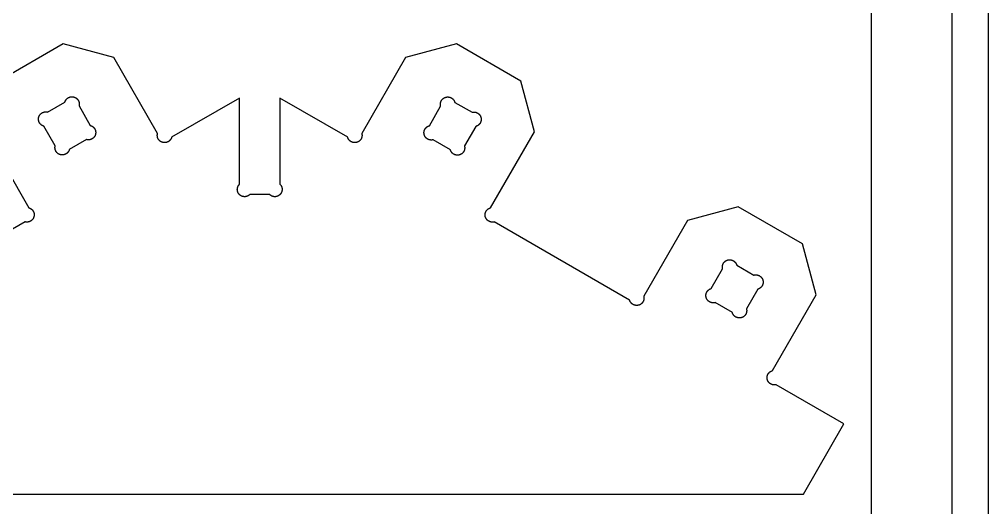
# Model space of a CAD drawing. Header units: inches. Extents: x -71.1 to 24.9, y -42.3 to 5.7.
# Drawn here: x 7 to 24.93, y -12.31 to -3.28 of the extents above; entities that cross this region are included whole.
import ezdxf

# ---------------------------------------------------------------- set-up
doc = ezdxf.new("R2010")
doc.units = ezdxf.units.IN
doc.header["$LTSCALE"] = 0.03937
doc.header["$MEASUREMENT"] = 0
for name, color, linetype, true_color in [('Default', 7, 'Continuous', 0x000000), ('profile - inside', 7, 'Continuous', 0x000000), ('profile - outside', 7, 'Continuous', 0x000000)]:
    doc.layers.add(name, color=color, linetype=linetype, true_color=true_color)

msp = doc.modelspace()

# ---------------------------------------------------------------- linework, layer by layer
at = {"layer": 'Default'}
msp.add_lwpolyline([(24.927, -42.253), (24.927, 5.747), (-71.073, 5.747), (-71.073, -42.253), (24.927, -42.253)], dxfattribs=at)
at = {"layer": 'profile - inside'}
for points in [[(7.921, -5.69), (7.921, -5.693), (7.92, -5.696), (7.919, -5.698), (7.918, -5.701), (7.917, -5.703), (7.916, -5.706), (7.915, -5.709), (7.914, -5.711), (7.913, -5.714), (7.912, -5.716), (7.91, -5.719), (7.909, -5.721), (7.908, -5.724), (7.906, -5.726), (7.905, -5.728), (7.903, -5.731), (7.901, -5.733), (7.9, -5.735), (7.898, -5.738), (7.896, -5.74), (7.894, -5.742), (7.893, -5.744), (7.891, -5.747), (7.889, -5.749), (7.887, -5.751), (7.885, -5.753), (7.883, -5.755), (7.88, -5.757), (7.878, -5.759), (7.876, -5.76), (7.874, -5.762), (7.872, -5.764), (7.869, -5.766), (7.867, -5.767), (7.865, -5.769), (7.862, -5.77), (7.86, -5.772), (7.857, -5.773), (7.855, -5.775), (7.852, -5.776), (7.85, -5.777), (7.847, -5.778), (7.845, -5.779), (7.842, -5.78), (7.84, -5.781), (7.837, -5.782), (7.834, -5.783), (7.832, -5.784), (7.829, -5.785), (7.827, -5.786), (7.824, -5.786), (7.821, -5.787), (7.819, -5.788), (7.816, -5.788), (7.814, -5.789), (7.811, -5.789), (7.809, -5.789), (7.806, -5.79), (7.803, -5.79), (7.801, -5.79), (7.798, -5.79), (7.796, -5.79), (7.793, -5.791), (7.791, -5.791), (7.788, -5.791), (7.785, -5.79), (7.782, -5.79), (7.779, -5.79), (7.776, -5.79), (7.773, -5.789), (7.77, -5.789), (7.766, -5.788), (7.763, -5.788), (7.76, -5.787), (7.757, -5.786), (7.754, -5.785), (7.751, -5.784), (7.748, -5.783), (7.744, -5.782), (7.741, -5.781), (7.738, -5.78), (7.735, -5.778), (7.732, -5.777), (7.729, -5.775), (7.726, -5.774), (7.723, -5.772), (7.72, -5.77), (7.717, -5.769), (7.714, -5.767), (7.711, -5.765), (7.709, -5.763), (7.706, -5.76), (7.703, -5.758), (7.701, -5.756), (7.698, -5.753), (7.696, -5.751), (7.693, -5.749), (7.691, -5.746), (7.688, -5.743), (7.686, -5.741), (7.684, -5.738), (7.682, -5.735), (7.68, -5.732), (7.678, -5.729), (7.676, -5.727), (7.674, -5.724), (7.673, -5.721), (7.671, -5.718), (7.67, -5.715), (7.668, -5.711), (7.667, -5.708), (7.665, -5.705), (7.664, -5.702), (7.663, -5.699), (7.662, -5.696), (7.661, -5.693), (7.66, -5.69), (7.66, -5.686), (7.659, -5.683), (7.658, -5.68), (7.658, -5.677), (7.657, -5.674), (7.657, -5.671), (7.657, -5.668), (7.656, -5.665), (7.656, -5.662), (7.656, -5.659), (7.656, -5.656), (7.656, -5.651), (7.656, -5.647), (7.657, -5.643), (7.657, -5.638), (7.658, -5.634), (7.659, -5.63), (7.659, -5.625), (7.661, -5.621), (7.451, -5.259), (7.449, -5.258), (7.446, -5.257), (7.444, -5.256), (7.441, -5.255), (7.439, -5.254), (7.436, -5.253), (7.433, -5.252), (7.431, -5.251), (7.428, -5.25), (7.426, -5.249), (7.423, -5.247), (7.421, -5.246), (7.418, -5.245), (7.416, -5.243), (7.414, -5.242), (7.411, -5.24), (7.409, -5.239), (7.406, -5.237), (7.404, -5.235), (7.402, -5.233), (7.4, -5.232), (7.398, -5.23), (7.395, -5.228), (7.393, -5.226), (7.391, -5.224), (7.389, -5.222), (7.387, -5.22), (7.385, -5.218), (7.383, -5.215), (7.382, -5.213), (7.38, -5.211), (7.378, -5.209), (7.376, -5.206), (7.375, -5.204), (7.373, -5.202), (7.372, -5.199), (7.37, -5.197), (7.369, -5.194), (7.367, -5.192), (7.366, -5.189), (7.365, -5.187), (7.364, -5.184), (7.363, -5.182), (7.361, -5.179), (7.36, -5.177), (7.359, -5.174), (7.359, -5.172), (7.358, -5.169), (7.357, -5.166), (7.356, -5.164), (7.355, -5.161), (7.355, -5.159), (7.354, -5.156), (7.354, -5.153), (7.353, -5.151), (7.353, -5.148), (7.353, -5.146), (7.352, -5.143), (7.352, -5.141), (7.352, -5.138), (7.352, -5.136), (7.351, -5.133), (7.351, -5.131), (7.351, -5.128), (7.351, -5.125), (7.351, -5.122), (7.352, -5.119), (7.352, -5.116), (7.352, -5.113), (7.353, -5.11), (7.353, -5.107), (7.354, -5.104), (7.354, -5.1), (7.355, -5.097), (7.356, -5.094), (7.357, -5.091), (7.358, -5.088), (7.359, -5.085), (7.36, -5.082), (7.361, -5.078), (7.362, -5.075), (7.363, -5.072), (7.365, -5.069), (7.366, -5.066), (7.368, -5.063), (7.37, -5.06), (7.372, -5.057), (7.373, -5.054), (7.375, -5.051), (7.377, -5.049), (7.379, -5.046), (7.382, -5.043), (7.384, -5.04), (7.386, -5.038), (7.388, -5.035), (7.391, -5.033), (7.393, -5.03), (7.396, -5.028), (7.399, -5.026), (7.401, -5.023), (7.404, -5.021), (7.407, -5.019), (7.41, -5.017), (7.412, -5.015), (7.415, -5.013), (7.418, -5.011), (7.421, -5.01), (7.424, -5.008), (7.427, -5.007), (7.43, -5.005), (7.434, -5.004), (7.437, -5.003), (7.44, -5.001), (7.443, -5), (7.446, -4.999), (7.449, -4.998), (7.452, -4.997), (7.456, -4.997), (7.459, -4.996), (7.462, -4.995), (7.465, -4.995), (7.468, -4.994), (7.471, -4.994), (7.474, -4.994), (7.477, -4.993), (7.48, -4.993), (7.483, -4.993), (7.486, -4.993), (7.491, -4.993), (7.495, -4.993), (7.499, -4.994), (7.504, -4.994), (7.508, -4.995), (7.512, -4.996), (7.517, -4.997), (7.521, -4.998), (7.84, -4.814), (7.841, -4.811), (7.842, -4.808), (7.842, -4.806), (7.843, -4.803), (7.844, -4.801), (7.845, -4.798), (7.846, -4.796), (7.847, -4.793), (7.849, -4.79), (7.85, -4.788), (7.851, -4.785), (7.852, -4.783), (7.854, -4.78), (7.855, -4.778), (7.857, -4.776), (7.858, -4.773), (7.86, -4.771), (7.862, -4.769), (7.863, -4.766), (7.865, -4.764), (7.867, -4.762), (7.869, -4.76), (7.871, -4.758), (7.873, -4.755), (7.875, -4.753), (7.877, -4.751), (7.879, -4.749), (7.881, -4.747), (7.883, -4.746), (7.885, -4.744), (7.888, -4.742), (7.89, -4.74), (7.892, -4.738), (7.895, -4.737), (7.897, -4.735), (7.899, -4.734), (7.902, -4.732), (7.904, -4.731), (7.907, -4.73), (7.909, -4.728), (7.912, -4.727), (7.914, -4.726), (7.917, -4.725), (7.919, -4.724), (7.922, -4.723), (7.924, -4.722), (7.927, -4.721), (7.93, -4.72), (7.932, -4.719), (7.935, -4.718), (7.937, -4.718), (7.94, -4.717), (7.943, -4.716), (7.945, -4.716), (7.948, -4.715), (7.95, -4.715), (7.953, -4.715), (7.955, -4.714), (7.958, -4.714), (7.961, -4.714), (7.963, -4.714), (7.966, -4.714), (7.968, -4.714), (7.971, -4.714), (7.974, -4.714), (7.977, -4.714), (7.98, -4.714), (7.983, -4.714), (7.986, -4.714), (7.989, -4.715), (7.992, -4.715), (7.995, -4.716), (7.998, -4.716), (8.001, -4.717), (8.005, -4.718), (8.008, -4.719), (8.011, -4.72), (8.014, -4.721), (8.017, -4.722), (8.02, -4.723), (8.023, -4.724), (8.026, -4.726), (8.029, -4.727), (8.033, -4.729), (8.036, -4.73), (8.039, -4.732), (8.041, -4.734), (8.044, -4.736), (8.047, -4.737), (8.05, -4.739), (8.053, -4.742), (8.056, -4.744), (8.058, -4.746), (8.061, -4.748), (8.063, -4.751), (8.066, -4.753), (8.068, -4.756), (8.071, -4.758), (8.073, -4.761), (8.075, -4.763), (8.077, -4.766), (8.08, -4.769), (8.082, -4.772), (8.083, -4.775), (8.085, -4.778), (8.087, -4.78), (8.089, -4.783), (8.09, -4.786), (8.092, -4.79), (8.093, -4.793), (8.095, -4.796), (8.096, -4.799), (8.097, -4.802), (8.098, -4.805), (8.099, -4.808), (8.1, -4.811), (8.101, -4.815), (8.102, -4.818), (8.103, -4.821), (8.103, -4.824), (8.104, -4.827), (8.104, -4.83), (8.105, -4.833), (8.105, -4.836), (8.105, -4.839), (8.105, -4.842), (8.105, -4.846), (8.106, -4.849), (8.105, -4.853), (8.105, -4.857), (8.105, -4.861), (8.104, -4.866), (8.104, -4.87), (8.103, -4.875), (8.102, -4.879), (8.101, -4.883), (8.31, -5.246), (8.313, -5.246), (8.315, -5.247), (8.318, -5.248), (8.32, -5.249), (8.323, -5.25), (8.326, -5.251), (8.328, -5.252), (8.331, -5.253), (8.333, -5.254), (8.336, -5.255), (8.338, -5.257), (8.341, -5.258), (8.343, -5.259), (8.346, -5.261), (8.348, -5.262), (8.35, -5.264), (8.353, -5.265), (8.355, -5.267), (8.357, -5.269), (8.36, -5.271), (8.362, -5.272), (8.364, -5.274), (8.366, -5.276), (8.368, -5.278), (8.37, -5.28), (8.372, -5.282), (8.374, -5.284), (8.376, -5.286), (8.378, -5.289), (8.38, -5.291), (8.382, -5.293), (8.383, -5.295), (8.385, -5.298), (8.387, -5.3), (8.388, -5.302), (8.39, -5.305), (8.391, -5.307), (8.393, -5.31), (8.394, -5.312), (8.395, -5.315), (8.397, -5.317), (8.398, -5.32), (8.399, -5.322), (8.4, -5.325), (8.401, -5.327), (8.402, -5.33), (8.403, -5.333), (8.404, -5.335), (8.405, -5.338), (8.405, -5.34), (8.406, -5.343), (8.407, -5.345), (8.407, -5.348), (8.408, -5.351), (8.408, -5.353), (8.409, -5.356), (8.409, -5.358), (8.409, -5.361), (8.41, -5.363), (8.41, -5.366), (8.41, -5.368), (8.41, -5.371), (8.41, -5.373), (8.41, -5.376), (8.41, -5.379), (8.41, -5.382), (8.41, -5.385), (8.41, -5.388), (8.409, -5.391), (8.409, -5.394), (8.408, -5.397), (8.408, -5.401), (8.407, -5.404), (8.407, -5.407), (8.406, -5.41), (8.405, -5.413), (8.404, -5.416), (8.403, -5.419), (8.402, -5.423), (8.401, -5.426), (8.399, -5.429), (8.398, -5.432), (8.397, -5.435), (8.395, -5.438), (8.393, -5.441), (8.392, -5.444), (8.39, -5.447), (8.388, -5.45), (8.386, -5.453), (8.384, -5.456), (8.382, -5.458), (8.38, -5.461), (8.378, -5.464), (8.375, -5.466), (8.373, -5.469), (8.371, -5.471), (8.368, -5.474), (8.366, -5.476), (8.363, -5.479), (8.36, -5.481), (8.357, -5.483), (8.355, -5.485), (8.352, -5.487), (8.349, -5.489), (8.346, -5.491), (8.343, -5.493), (8.34, -5.494), (8.337, -5.496), (8.334, -5.497), (8.331, -5.499), (8.328, -5.5), (8.325, -5.501), (8.322, -5.503), (8.319, -5.504), (8.315, -5.505), (8.312, -5.506), (8.309, -5.507), (8.306, -5.507), (8.303, -5.508), (8.3, -5.509), (8.297, -5.509), (8.293, -5.51), (8.29, -5.51), (8.287, -5.51), (8.284, -5.511), (8.281, -5.511), (8.278, -5.511), (8.275, -5.511), (8.271, -5.511), (8.267, -5.511), (8.262, -5.51), (8.258, -5.51), (8.253, -5.509), (8.249, -5.508), (8.245, -5.507), (8.24, -5.506), (7.921, -5.69)], [(14.652, -5.511), (14.648, -5.512), (14.643, -5.513), (14.639, -5.513), (14.634, -5.514), (14.63, -5.515), (14.626, -5.515), (14.621, -5.515), (14.617, -5.515), (14.614, -5.515), (14.611, -5.515), (14.608, -5.515), (14.605, -5.515), (14.602, -5.514), (14.599, -5.514), (14.596, -5.513), (14.593, -5.513), (14.589, -5.512), (14.586, -5.512), (14.583, -5.511), (14.58, -5.51), (14.577, -5.509), (14.574, -5.508), (14.571, -5.507), (14.567, -5.506), (14.564, -5.504), (14.561, -5.503), (14.558, -5.502), (14.555, -5.5), (14.552, -5.498), (14.549, -5.497), (14.546, -5.495), (14.543, -5.493), (14.54, -5.491), (14.538, -5.489), (14.535, -5.487), (14.532, -5.485), (14.529, -5.483), (14.527, -5.48), (14.524, -5.478), (14.522, -5.476), (14.519, -5.473), (14.517, -5.471), (14.515, -5.468), (14.512, -5.465), (14.51, -5.462), (14.508, -5.46), (14.506, -5.457), (14.504, -5.454), (14.502, -5.451), (14.5, -5.448), (14.499, -5.445), (14.497, -5.442), (14.496, -5.439), (14.494, -5.436), (14.493, -5.433), (14.492, -5.43), (14.49, -5.427), (14.489, -5.424), (14.488, -5.42), (14.487, -5.417), (14.486, -5.414), (14.486, -5.411), (14.485, -5.408), (14.484, -5.405), (14.484, -5.402), (14.483, -5.398), (14.483, -5.395), (14.483, -5.392), (14.482, -5.389), (14.482, -5.386), (14.482, -5.383), (14.482, -5.38), (14.482, -5.378), (14.482, -5.375), (14.482, -5.373), (14.482, -5.37), (14.483, -5.368), (14.483, -5.365), (14.483, -5.363), (14.484, -5.36), (14.484, -5.357), (14.484, -5.355), (14.485, -5.352), (14.486, -5.35), (14.486, -5.347), (14.487, -5.344), (14.488, -5.342), (14.488, -5.339), (14.489, -5.337), (14.49, -5.334), (14.491, -5.332), (14.492, -5.329), (14.493, -5.326), (14.494, -5.324), (14.496, -5.321), (14.497, -5.319), (14.498, -5.316), (14.499, -5.314), (14.501, -5.311), (14.502, -5.309), (14.504, -5.307), (14.505, -5.304), (14.507, -5.302), (14.509, -5.3), (14.51, -5.297), (14.512, -5.295), (14.514, -5.293), (14.516, -5.291), (14.518, -5.289), (14.52, -5.286), (14.522, -5.284), (14.524, -5.282), (14.526, -5.28), (14.528, -5.278), (14.53, -5.277), (14.533, -5.275), (14.535, -5.273), (14.537, -5.271), (14.539, -5.27), (14.542, -5.268), (14.544, -5.266), (14.547, -5.265), (14.549, -5.264), (14.552, -5.262), (14.554, -5.261), (14.556, -5.259), (14.559, -5.258), (14.562, -5.257), (14.564, -5.256), (14.567, -5.255), (14.569, -5.254), (14.572, -5.253), (14.574, -5.252), (14.577, -5.251), (14.58, -5.25), (14.582, -5.25), (14.791, -4.888), (14.79, -4.883), (14.789, -4.879), (14.788, -4.874), (14.788, -4.87), (14.787, -4.865), (14.787, -4.861), (14.787, -4.857), (14.787, -4.853), (14.787, -4.85), (14.787, -4.847), (14.787, -4.844), (14.787, -4.84), (14.787, -4.837), (14.788, -4.834), (14.788, -4.831), (14.789, -4.828), (14.789, -4.825), (14.79, -4.822), (14.791, -4.819), (14.792, -4.815), (14.793, -4.812), (14.794, -4.809), (14.795, -4.806), (14.796, -4.803), (14.797, -4.8), (14.799, -4.797), (14.8, -4.794), (14.802, -4.791), (14.803, -4.788), (14.805, -4.785), (14.807, -4.782), (14.809, -4.779), (14.811, -4.776), (14.813, -4.773), (14.815, -4.77), (14.817, -4.768), (14.819, -4.765), (14.821, -4.762), (14.824, -4.76), (14.826, -4.757), (14.829, -4.755), (14.831, -4.752), (14.834, -4.75), (14.837, -4.748), (14.839, -4.746), (14.842, -4.744), (14.845, -4.742), (14.848, -4.74), (14.851, -4.738), (14.854, -4.736), (14.857, -4.734), (14.86, -4.733), (14.863, -4.731), (14.866, -4.73), (14.869, -4.728), (14.872, -4.727), (14.875, -4.726), (14.878, -4.725), (14.881, -4.724), (14.884, -4.723), (14.888, -4.722), (14.891, -4.721), (14.894, -4.72), (14.897, -4.72), (14.9, -4.719), (14.903, -4.719), (14.906, -4.718), (14.909, -4.718), (14.913, -4.718), (14.916, -4.718), (14.919, -4.718), (14.922, -4.718), (14.924, -4.718), (14.927, -4.718), (14.929, -4.718), (14.932, -4.718), (14.934, -4.718), (14.937, -4.718), (14.939, -4.719), (14.942, -4.719), (14.944, -4.72), (14.947, -4.72), (14.949, -4.721), (14.952, -4.721), (14.955, -4.722), (14.957, -4.722), (14.96, -4.723), (14.962, -4.724), (14.965, -4.725), (14.968, -4.726), (14.97, -4.727), (14.973, -4.728), (14.975, -4.729), (14.978, -4.73), (14.98, -4.731), (14.983, -4.732), (14.985, -4.734), (14.988, -4.735), (14.99, -4.736), (14.993, -4.738), (14.995, -4.739), (14.997, -4.741), (15, -4.743), (15.002, -4.744), (15.004, -4.746), (15.007, -4.748), (15.009, -4.75), (15.011, -4.752), (15.013, -4.753), (15.015, -4.755), (15.017, -4.757), (15.019, -4.759), (15.021, -4.762), (15.023, -4.764), (15.025, -4.766), (15.027, -4.768), (15.029, -4.77), (15.03, -4.773), (15.032, -4.775), (15.034, -4.777), (15.035, -4.78), (15.037, -4.782), (15.038, -4.785), (15.04, -4.787), (15.041, -4.79), (15.042, -4.792), (15.043, -4.795), (15.045, -4.797), (15.046, -4.8), (15.047, -4.802), (15.048, -4.805), (15.049, -4.807), (15.05, -4.81), (15.05, -4.812), (15.051, -4.815), (15.052, -4.818), (15.371, -5.002), (15.375, -5.001), (15.38, -5), (15.384, -4.999), (15.389, -4.998), (15.393, -4.998), (15.397, -4.997), (15.402, -4.997), (15.406, -4.997), (15.409, -4.997), (15.412, -4.997), (15.415, -4.997), (15.418, -4.998), (15.421, -4.998), (15.424, -4.998), (15.427, -4.999), (15.43, -4.999), (15.433, -5), (15.437, -5.001), (15.44, -5.001), (15.443, -5.002), (15.446, -5.003), (15.449, -5.004), (15.452, -5.005), (15.455, -5.007), (15.459, -5.008), (15.462, -5.009), (15.465, -5.011), (15.468, -5.012), (15.471, -5.014), (15.474, -5.016), (15.477, -5.017), (15.48, -5.019), (15.483, -5.021), (15.485, -5.023), (15.488, -5.025), (15.491, -5.027), (15.494, -5.03), (15.496, -5.032), (15.499, -5.034), (15.501, -5.037), (15.504, -5.039), (15.506, -5.042), (15.508, -5.044), (15.511, -5.047), (15.513, -5.05), (15.515, -5.053), (15.517, -5.055), (15.519, -5.058), (15.521, -5.061), (15.522, -5.064), (15.524, -5.067), (15.526, -5.07), (15.527, -5.073), (15.529, -5.076), (15.53, -5.079), (15.531, -5.082), (15.533, -5.086), (15.534, -5.089), (15.535, -5.092), (15.536, -5.095), (15.536, -5.098), (15.537, -5.101), (15.538, -5.104), (15.539, -5.108), (15.539, -5.111), (15.54, -5.114), (15.54, -5.117), (15.54, -5.12), (15.54, -5.123), (15.541, -5.126), (15.541, -5.129), (15.541, -5.132), (15.541, -5.135), (15.541, -5.137), (15.541, -5.14), (15.54, -5.142), (15.54, -5.145), (15.54, -5.147), (15.54, -5.15), (15.539, -5.152), (15.539, -5.155), (15.538, -5.157), (15.538, -5.16), (15.537, -5.163), (15.537, -5.165), (15.536, -5.168), (15.535, -5.17), (15.534, -5.173), (15.534, -5.176), (15.533, -5.178), (15.532, -5.181), (15.531, -5.183), (15.53, -5.186), (15.529, -5.188), (15.527, -5.191), (15.526, -5.193), (15.525, -5.196), (15.523, -5.198), (15.522, -5.201), (15.521, -5.203), (15.519, -5.206), (15.517, -5.208), (15.516, -5.21), (15.514, -5.213), (15.512, -5.215), (15.511, -5.217), (15.509, -5.219), (15.507, -5.222), (15.505, -5.224), (15.503, -5.226), (15.501, -5.228), (15.499, -5.23), (15.497, -5.232), (15.495, -5.234), (15.492, -5.236), (15.49, -5.237), (15.488, -5.239), (15.486, -5.241), (15.483, -5.243), (15.481, -5.244), (15.479, -5.246), (15.476, -5.247), (15.474, -5.249), (15.471, -5.25), (15.469, -5.251), (15.466, -5.253), (15.464, -5.254), (15.461, -5.255), (15.459, -5.256), (15.456, -5.257), (15.454, -5.258), (15.451, -5.259), (15.449, -5.26), (15.446, -5.261), (15.443, -5.262), (15.441, -5.263), (15.232, -5.625), (15.233, -5.629), (15.234, -5.634), (15.235, -5.638), (15.235, -5.642), (15.236, -5.647), (15.236, -5.651), (15.236, -5.655), (15.236, -5.66), (15.236, -5.663), (15.236, -5.666), (15.236, -5.669), (15.236, -5.672), (15.235, -5.675), (15.235, -5.678), (15.235, -5.681), (15.234, -5.684), (15.233, -5.687), (15.233, -5.69), (15.232, -5.694), (15.231, -5.697), (15.23, -5.7), (15.229, -5.703), (15.228, -5.706), (15.227, -5.709), (15.226, -5.712), (15.224, -5.716), (15.223, -5.719), (15.221, -5.722), (15.22, -5.725), (15.218, -5.728), (15.216, -5.731), (15.214, -5.733), (15.212, -5.736), (15.21, -5.739), (15.208, -5.742), (15.206, -5.745), (15.204, -5.747), (15.202, -5.75), (15.199, -5.753), (15.197, -5.755), (15.194, -5.758), (15.192, -5.76), (15.189, -5.762), (15.186, -5.764), (15.184, -5.767), (15.181, -5.769), (15.178, -5.771), (15.175, -5.773), (15.172, -5.774), (15.169, -5.776), (15.166, -5.778), (15.163, -5.78), (15.16, -5.781), (15.157, -5.783), (15.154, -5.784), (15.151, -5.785), (15.148, -5.786), (15.145, -5.787), (15.142, -5.788), (15.138, -5.789), (15.135, -5.79), (15.132, -5.791), (15.129, -5.792), (15.126, -5.792), (15.123, -5.793), (15.12, -5.793), (15.117, -5.794), (15.113, -5.794), (15.11, -5.794), (15.107, -5.794), (15.104, -5.795), (15.101, -5.795), (15.099, -5.795), (15.096, -5.795), (15.094, -5.794), (15.091, -5.794), (15.089, -5.794), (15.086, -5.794), (15.084, -5.793), (15.081, -5.793), (15.079, -5.793), (15.076, -5.792), (15.073, -5.792), (15.071, -5.791), (15.068, -5.791), (15.066, -5.79), (15.063, -5.789), (15.06, -5.788), (15.058, -5.787), (15.055, -5.787), (15.053, -5.786), (15.05, -5.785), (15.048, -5.783), (15.045, -5.782), (15.043, -5.781), (15.04, -5.78), (15.038, -5.779), (15.035, -5.777), (15.033, -5.776), (15.03, -5.774), (15.028, -5.773), (15.025, -5.771), (15.023, -5.77), (15.021, -5.768), (15.018, -5.766), (15.016, -5.764), (15.014, -5.763), (15.012, -5.761), (15.01, -5.759), (15.008, -5.757), (15.006, -5.755), (15.004, -5.753), (15.002, -5.751), (15, -5.749), (14.998, -5.746), (14.996, -5.744), (14.994, -5.742), (14.992, -5.74), (14.991, -5.737), (14.989, -5.735), (14.988, -5.732), (14.986, -5.73), (14.985, -5.728), (14.983, -5.725), (14.982, -5.723), (14.981, -5.72), (14.979, -5.718), (14.978, -5.715), (14.977, -5.713), (14.976, -5.71), (14.975, -5.708), (14.974, -5.705), (14.973, -5.702), (14.972, -5.7), (14.972, -5.697), (14.971, -5.695), (14.652, -5.511)], [(19.868, -8.522), (19.863, -8.523), (19.859, -8.524), (19.854, -8.525), (19.85, -8.525), (19.846, -8.526), (19.841, -8.526), (19.837, -8.526), (19.833, -8.526), (19.83, -8.526), (19.827, -8.526), (19.824, -8.526), (19.821, -8.526), (19.818, -8.525), (19.814, -8.525), (19.811, -8.525), (19.808, -8.524), (19.805, -8.523), (19.802, -8.523), (19.799, -8.522), (19.796, -8.521), (19.793, -8.52), (19.789, -8.519), (19.786, -8.518), (19.783, -8.517), (19.78, -8.516), (19.777, -8.514), (19.774, -8.513), (19.771, -8.511), (19.768, -8.51), (19.765, -8.508), (19.762, -8.506), (19.759, -8.504), (19.756, -8.502), (19.753, -8.5), (19.75, -8.498), (19.748, -8.496), (19.745, -8.494), (19.742, -8.492), (19.74, -8.489), (19.737, -8.487), (19.735, -8.484), (19.733, -8.482), (19.73, -8.479), (19.728, -8.476), (19.726, -8.474), (19.724, -8.471), (19.722, -8.468), (19.72, -8.465), (19.718, -8.462), (19.716, -8.459), (19.715, -8.456), (19.713, -8.453), (19.711, -8.45), (19.71, -8.447), (19.709, -8.444), (19.707, -8.441), (19.706, -8.438), (19.705, -8.435), (19.704, -8.432), (19.703, -8.428), (19.702, -8.425), (19.701, -8.422), (19.701, -8.419), (19.7, -8.416), (19.7, -8.413), (19.699, -8.41), (19.699, -8.407), (19.698, -8.403), (19.698, -8.4), (19.698, -8.397), (19.698, -8.394), (19.698, -8.391), (19.698, -8.389), (19.698, -8.386), (19.698, -8.384), (19.698, -8.381), (19.698, -8.379), (19.699, -8.376), (19.699, -8.374), (19.699, -8.371), (19.7, -8.369), (19.7, -8.366), (19.701, -8.363), (19.701, -8.361), (19.702, -8.358), (19.703, -8.356), (19.703, -8.353), (19.704, -8.35), (19.705, -8.348), (19.706, -8.345), (19.707, -8.343), (19.708, -8.34), (19.709, -8.338), (19.71, -8.335), (19.711, -8.333), (19.713, -8.33), (19.714, -8.328), (19.715, -8.325), (19.717, -8.323), (19.718, -8.32), (19.72, -8.318), (19.721, -8.315), (19.723, -8.313), (19.724, -8.311), (19.726, -8.308), (19.728, -8.306), (19.73, -8.304), (19.732, -8.302), (19.734, -8.3), (19.736, -8.298), (19.738, -8.296), (19.74, -8.294), (19.742, -8.292), (19.744, -8.29), (19.746, -8.288), (19.748, -8.286), (19.751, -8.284), (19.753, -8.283), (19.755, -8.281), (19.758, -8.279), (19.76, -8.278), (19.762, -8.276), (19.765, -8.275), (19.767, -8.273), (19.77, -8.272), (19.772, -8.271), (19.775, -8.269), (19.777, -8.268), (19.78, -8.267), (19.782, -8.266), (19.785, -8.265), (19.788, -8.264), (19.79, -8.263), (19.793, -8.262), (19.795, -8.262), (19.798, -8.261), (20.007, -7.899), (20.006, -7.894), (20.005, -7.89), (20.004, -7.885), (20.003, -7.881), (20.003, -7.877), (20.003, -7.872), (20.002, -7.868), (20.002, -7.864), (20.002, -7.861), (20.002, -7.858), (20.003, -7.855), (20.003, -7.852), (20.003, -7.849), (20.004, -7.845), (20.004, -7.842), (20.005, -7.839), (20.005, -7.836), (20.006, -7.833), (20.007, -7.83), (20.007, -7.827), (20.008, -7.823), (20.009, -7.82), (20.011, -7.817), (20.012, -7.814), (20.013, -7.811), (20.014, -7.808), (20.016, -7.805), (20.017, -7.802), (20.019, -7.799), (20.021, -7.796), (20.022, -7.793), (20.024, -7.79), (20.026, -7.787), (20.028, -7.784), (20.03, -7.781), (20.032, -7.779), (20.035, -7.776), (20.037, -7.773), (20.039, -7.771), (20.042, -7.768), (20.044, -7.766), (20.047, -7.764), (20.05, -7.761), (20.052, -7.759), (20.055, -7.757), (20.058, -7.755), (20.061, -7.753), (20.063, -7.751), (20.066, -7.749), (20.069, -7.747), (20.072, -7.745), (20.075, -7.744), (20.078, -7.742), (20.081, -7.741), (20.084, -7.74), (20.088, -7.738), (20.091, -7.737), (20.094, -7.736), (20.097, -7.735), (20.1, -7.734), (20.103, -7.733), (20.106, -7.732), (20.11, -7.732), (20.113, -7.731), (20.116, -7.73), (20.119, -7.73), (20.122, -7.73), (20.125, -7.729), (20.128, -7.729), (20.131, -7.729), (20.134, -7.729), (20.137, -7.729), (20.14, -7.729), (20.142, -7.729), (20.145, -7.729), (20.147, -7.729), (20.15, -7.729), (20.152, -7.73), (20.155, -7.73), (20.157, -7.73), (20.16, -7.731), (20.163, -7.731), (20.165, -7.732), (20.168, -7.732), (20.17, -7.733), (20.173, -7.734), (20.176, -7.734), (20.178, -7.735), (20.181, -7.736), (20.183, -7.737), (20.186, -7.738), (20.188, -7.739), (20.191, -7.74), (20.194, -7.741), (20.196, -7.742), (20.199, -7.743), (20.201, -7.745), (20.204, -7.746), (20.206, -7.748), (20.208, -7.749), (20.211, -7.751), (20.213, -7.752), (20.216, -7.754), (20.218, -7.755), (20.22, -7.757), (20.222, -7.759), (20.225, -7.761), (20.227, -7.763), (20.229, -7.765), (20.231, -7.767), (20.233, -7.769), (20.235, -7.771), (20.237, -7.773), (20.239, -7.775), (20.241, -7.777), (20.243, -7.779), (20.244, -7.782), (20.246, -7.784), (20.248, -7.786), (20.249, -7.789), (20.251, -7.791), (20.252, -7.793), (20.254, -7.796), (20.255, -7.798), (20.257, -7.801), (20.258, -7.803), (20.259, -7.806), (20.26, -7.808), (20.261, -7.811), (20.262, -7.813), (20.263, -7.816), (20.264, -7.818), (20.265, -7.821), (20.266, -7.824), (20.267, -7.826), (20.268, -7.829), (20.587, -8.013), (20.591, -8.012), (20.595, -8.011), (20.6, -8.01), (20.604, -8.009), (20.609, -8.009), (20.613, -8.009), (20.617, -8.008), (20.621, -8.008), (20.624, -8.008), (20.628, -8.008), (20.631, -8.009), (20.634, -8.009), (20.637, -8.009), (20.64, -8.009), (20.643, -8.01), (20.646, -8.01), (20.649, -8.011), (20.652, -8.012), (20.655, -8.013), (20.659, -8.013), (20.662, -8.014), (20.665, -8.015), (20.668, -8.017), (20.671, -8.018), (20.674, -8.019), (20.677, -8.02), (20.68, -8.022), (20.684, -8.023), (20.687, -8.025), (20.69, -8.027), (20.692, -8.028), (20.695, -8.03), (20.698, -8.032), (20.701, -8.034), (20.704, -8.036), (20.707, -8.038), (20.709, -8.041), (20.712, -8.043), (20.714, -8.045), (20.717, -8.048), (20.719, -8.05), (20.722, -8.053), (20.724, -8.055), (20.726, -8.058), (20.728, -8.061), (20.731, -8.064), (20.733, -8.066), (20.734, -8.069), (20.736, -8.072), (20.738, -8.075), (20.74, -8.078), (20.741, -8.081), (20.743, -8.084), (20.744, -8.087), (20.746, -8.09), (20.747, -8.094), (20.748, -8.097), (20.749, -8.1), (20.75, -8.103), (20.751, -8.106), (20.752, -8.109), (20.753, -8.112), (20.754, -8.116), (20.754, -8.119), (20.755, -8.122), (20.755, -8.125), (20.756, -8.128), (20.756, -8.131), (20.756, -8.134), (20.756, -8.137), (20.756, -8.14), (20.756, -8.143), (20.756, -8.146), (20.756, -8.148), (20.756, -8.151), (20.756, -8.153), (20.756, -8.156), (20.756, -8.158), (20.755, -8.161), (20.755, -8.163), (20.755, -8.166), (20.754, -8.169), (20.754, -8.171), (20.753, -8.174), (20.752, -8.176), (20.752, -8.179), (20.751, -8.181), (20.75, -8.184), (20.749, -8.187), (20.748, -8.189), (20.747, -8.192), (20.746, -8.194), (20.745, -8.197), (20.744, -8.199), (20.743, -8.202), (20.742, -8.205), (20.74, -8.207), (20.739, -8.209), (20.738, -8.212), (20.736, -8.214), (20.735, -8.217), (20.733, -8.219), (20.732, -8.221), (20.73, -8.224), (20.728, -8.226), (20.726, -8.228), (20.724, -8.231), (20.723, -8.233), (20.721, -8.235), (20.719, -8.237), (20.717, -8.239), (20.715, -8.241), (20.713, -8.243), (20.71, -8.245), (20.708, -8.247), (20.706, -8.249), (20.704, -8.25), (20.701, -8.252), (20.699, -8.254), (20.697, -8.255), (20.694, -8.257), (20.692, -8.258), (20.69, -8.26), (20.687, -8.261), (20.685, -8.263), (20.682, -8.264), (20.68, -8.265), (20.677, -8.266), (20.675, -8.267), (20.672, -8.268), (20.669, -8.269), (20.667, -8.27), (20.664, -8.271), (20.662, -8.272), (20.659, -8.273), (20.656, -8.274), (20.447, -8.636), (20.449, -8.64), (20.449, -8.645), (20.45, -8.649), (20.451, -8.654), (20.451, -8.658), (20.452, -8.662), (20.452, -8.667), (20.452, -8.671), (20.452, -8.674), (20.452, -8.677), (20.452, -8.68), (20.451, -8.683), (20.451, -8.686), (20.451, -8.689), (20.45, -8.692), (20.45, -8.695), (20.449, -8.698), (20.448, -8.702), (20.448, -8.705), (20.447, -8.708), (20.446, -8.711), (20.445, -8.714), (20.444, -8.717), (20.443, -8.72), (20.441, -8.724), (20.44, -8.727), (20.438, -8.73), (20.437, -8.733), (20.435, -8.736), (20.434, -8.739), (20.432, -8.742), (20.43, -8.745), (20.428, -8.748), (20.426, -8.75), (20.424, -8.753), (20.422, -8.756), (20.42, -8.759), (20.417, -8.761), (20.415, -8.764), (20.412, -8.766), (20.41, -8.769), (20.407, -8.771), (20.405, -8.773), (20.402, -8.776), (20.399, -8.778), (20.397, -8.78), (20.394, -8.782), (20.391, -8.784), (20.388, -8.786), (20.385, -8.787), (20.382, -8.789), (20.379, -8.791), (20.376, -8.792), (20.373, -8.794), (20.37, -8.795), (20.367, -8.796), (20.364, -8.797), (20.36, -8.799), (20.357, -8.8), (20.354, -8.801), (20.351, -8.801), (20.348, -8.802), (20.345, -8.803), (20.342, -8.804), (20.338, -8.804), (20.335, -8.805), (20.332, -8.805), (20.329, -8.805), (20.326, -8.805), (20.323, -8.806), (20.32, -8.806), (20.317, -8.806), (20.315, -8.806), (20.312, -8.806), (20.31, -8.806), (20.307, -8.805), (20.305, -8.805), (20.302, -8.805), (20.299, -8.805), (20.297, -8.804), (20.294, -8.804), (20.292, -8.803), (20.289, -8.803), (20.287, -8.802), (20.284, -8.802), (20.281, -8.801), (20.279, -8.8), (20.276, -8.799), (20.274, -8.799), (20.271, -8.798), (20.268, -8.797), (20.266, -8.796), (20.263, -8.795), (20.261, -8.793), (20.258, -8.792), (20.256, -8.791), (20.253, -8.79), (20.251, -8.788), (20.248, -8.787), (20.246, -8.786), (20.244, -8.784), (20.241, -8.782), (20.239, -8.781), (20.236, -8.779), (20.234, -8.777), (20.232, -8.776), (20.23, -8.774), (20.228, -8.772), (20.225, -8.77), (20.223, -8.768), (20.221, -8.766), (20.219, -8.764), (20.217, -8.762), (20.215, -8.76), (20.214, -8.757), (20.212, -8.755), (20.21, -8.753), (20.208, -8.751), (20.207, -8.748), (20.205, -8.746), (20.203, -8.744), (20.202, -8.741), (20.2, -8.739), (20.199, -8.736), (20.198, -8.734), (20.196, -8.731), (20.195, -8.729), (20.194, -8.726), (20.193, -8.724), (20.192, -8.721), (20.191, -8.719), (20.19, -8.716), (20.189, -8.714), (20.188, -8.711), (20.187, -8.708), (20.187, -8.706), (19.868, -8.522)]]:
    msp.add_lwpolyline(points, dxfattribs=at)
at = {"layer": 'profile - outside'}
for points in [[(22.753, 5.043), (22.753, -15.668)], [(24.253, -15.668), (24.253, 5.043)], [(18.547, -8.404), (18.548, -8.409), (18.549, -8.413), (18.55, -8.418), (18.551, -8.422), (18.551, -8.426), (18.552, -8.431), (18.552, -8.435), (18.552, -8.439), (18.552, -8.442), (18.552, -8.445), (18.552, -8.448), (18.551, -8.451), (18.551, -8.455), (18.551, -8.458), (18.55, -8.461), (18.55, -8.464), (18.549, -8.467), (18.548, -8.47), (18.547, -8.473), (18.547, -8.477), (18.546, -8.48), (18.545, -8.483), (18.544, -8.486), (18.542, -8.489), (18.541, -8.492), (18.54, -8.495), (18.538, -8.498), (18.537, -8.501), (18.535, -8.504), (18.533, -8.507), (18.532, -8.51), (18.53, -8.513), (18.528, -8.516), (18.526, -8.519), (18.524, -8.522), (18.522, -8.524), (18.519, -8.527), (18.517, -8.53), (18.515, -8.532), (18.512, -8.535), (18.51, -8.537), (18.507, -8.54), (18.505, -8.542), (18.502, -8.544), (18.499, -8.546), (18.496, -8.548), (18.494, -8.55), (18.491, -8.552), (18.488, -8.554), (18.485, -8.556), (18.482, -8.558), (18.479, -8.559), (18.476, -8.561), (18.473, -8.562), (18.47, -8.564), (18.467, -8.565), (18.463, -8.566), (18.46, -8.567), (18.457, -8.568), (18.454, -8.569), (18.451, -8.57), (18.448, -8.571), (18.445, -8.571), (18.441, -8.572), (18.438, -8.573), (18.435, -8.573), (18.432, -8.573), (18.429, -8.574), (18.426, -8.574), (18.423, -8.574), (18.42, -8.574), (18.417, -8.574), (18.414, -8.574), (18.412, -8.574), (18.409, -8.574), (18.407, -8.574), (18.404, -8.574), (18.402, -8.574), (18.399, -8.573), (18.397, -8.573), (18.394, -8.572), (18.392, -8.572), (18.389, -8.571), (18.386, -8.571), (18.384, -8.57), (18.381, -8.57), (18.379, -8.569), (18.376, -8.568), (18.373, -8.567), (18.371, -8.566), (18.368, -8.565), (18.366, -8.564), (18.363, -8.563), (18.361, -8.562), (18.358, -8.561), (18.356, -8.56), (18.353, -8.558), (18.351, -8.557), (18.348, -8.556), (18.346, -8.554), (18.343, -8.553), (18.341, -8.551), (18.339, -8.549), (18.336, -8.548), (18.334, -8.546), (18.332, -8.544), (18.33, -8.542), (18.327, -8.54), (18.325, -8.539), (18.323, -8.537), (18.321, -8.535), (18.319, -8.532), (18.317, -8.53), (18.315, -8.528), (18.313, -8.526), (18.312, -8.524), (18.31, -8.522), (18.308, -8.519), (18.306, -8.517), (18.305, -8.515), (18.303, -8.512), (18.302, -8.51), (18.3, -8.507), (18.299, -8.505), (18.297, -8.502), (18.296, -8.5), (18.295, -8.497), (18.294, -8.495), (18.293, -8.492), (18.292, -8.49), (18.291, -8.487), (18.29, -8.485), (18.289, -8.482), (18.288, -8.479), (18.287, -8.477), (18.286, -8.474), (15.783, -7.029), (15.778, -7.03), (15.774, -7.031), (15.77, -7.032), (15.765, -7.032), (15.761, -7.033), (15.757, -7.033), (15.752, -7.033), (15.748, -7.034), (15.745, -7.033), (15.742, -7.033), (15.739, -7.033), (15.736, -7.033), (15.733, -7.033), (15.73, -7.032), (15.727, -7.032), (15.723, -7.031), (15.72, -7.031), (15.717, -7.03), (15.714, -7.029), (15.711, -7.028), (15.708, -7.027), (15.705, -7.026), (15.701, -7.025), (15.698, -7.024), (15.695, -7.023), (15.692, -7.021), (15.689, -7.02), (15.686, -7.018), (15.683, -7.017), (15.68, -7.015), (15.677, -7.013), (15.674, -7.011), (15.671, -7.01), (15.668, -7.008), (15.666, -7.005), (15.663, -7.003), (15.66, -7.001), (15.658, -6.999), (15.655, -6.996), (15.653, -6.994), (15.65, -6.991), (15.648, -6.989), (15.645, -6.986), (15.643, -6.984), (15.641, -6.981), (15.639, -6.978), (15.637, -6.975), (15.635, -6.972), (15.633, -6.969), (15.631, -6.967), (15.63, -6.964), (15.628, -6.961), (15.627, -6.957), (15.625, -6.954), (15.624, -6.951), (15.622, -6.948), (15.621, -6.945), (15.62, -6.942), (15.619, -6.939), (15.618, -6.936), (15.617, -6.933), (15.617, -6.929), (15.616, -6.926), (15.615, -6.923), (15.615, -6.92), (15.614, -6.917), (15.614, -6.914), (15.614, -6.911), (15.613, -6.908), (15.613, -6.905), (15.613, -6.901), (15.613, -6.899), (15.613, -6.896), (15.613, -6.894), (15.613, -6.891), (15.613, -6.889), (15.614, -6.886), (15.614, -6.883), (15.614, -6.881), (15.615, -6.878), (15.615, -6.876), (15.615, -6.873), (15.616, -6.871), (15.616, -6.868), (15.617, -6.865), (15.618, -6.863), (15.619, -6.86), (15.619, -6.858), (15.62, -6.855), (15.621, -6.852), (15.622, -6.85), (15.623, -6.847), (15.624, -6.845), (15.625, -6.842), (15.626, -6.84), (15.628, -6.837), (15.629, -6.835), (15.63, -6.832), (15.632, -6.83), (15.633, -6.827), (15.635, -6.825), (15.636, -6.823), (15.638, -6.82), (15.64, -6.818), (15.641, -6.816), (15.643, -6.813), (15.645, -6.811), (15.647, -6.809), (15.649, -6.807), (15.651, -6.805), (15.653, -6.803), (15.655, -6.801), (15.657, -6.799), (15.659, -6.797), (15.661, -6.795), (15.664, -6.793), (15.666, -6.791), (15.668, -6.79), (15.67, -6.788), (15.673, -6.786), (15.675, -6.785), (15.678, -6.783), (15.68, -6.782), (15.682, -6.78), (15.685, -6.779), (15.687, -6.778), (15.69, -6.777), (15.692, -6.775), (15.695, -6.774), (15.698, -6.773), (15.7, -6.772), (15.703, -6.771), (15.705, -6.77), (15.708, -6.77), (15.71, -6.769), (15.713, -6.768), (16.524, -5.364), (16.272, -4.425), (15.081, -3.738), (14.142, -3.989), (13.331, -5.393), (13.333, -5.398), (13.334, -5.402), (13.334, -5.406), (13.335, -5.411), (13.335, -5.415), (13.336, -5.42), (13.336, -5.424), (13.336, -5.428), (13.336, -5.431), (13.336, -5.434), (13.336, -5.437), (13.336, -5.44), (13.335, -5.443), (13.335, -5.446), (13.334, -5.449), (13.334, -5.453), (13.333, -5.456), (13.333, -5.459), (13.332, -5.462), (13.331, -5.465), (13.33, -5.468), (13.329, -5.471), (13.328, -5.475), (13.327, -5.478), (13.325, -5.481), (13.324, -5.484), (13.323, -5.487), (13.321, -5.49), (13.319, -5.493), (13.318, -5.496), (13.316, -5.499), (13.314, -5.502), (13.312, -5.505), (13.31, -5.508), (13.308, -5.51), (13.306, -5.513), (13.304, -5.516), (13.301, -5.518), (13.299, -5.521), (13.297, -5.524), (13.294, -5.526), (13.291, -5.528), (13.289, -5.531), (13.286, -5.533), (13.283, -5.535), (13.281, -5.537), (13.278, -5.539), (13.275, -5.541), (13.272, -5.543), (13.269, -5.545), (13.266, -5.546), (13.263, -5.548), (13.26, -5.549), (13.257, -5.551), (13.254, -5.552), (13.251, -5.554), (13.248, -5.555), (13.245, -5.556), (13.241, -5.557), (13.238, -5.558), (13.235, -5.559), (13.232, -5.559), (13.229, -5.56), (13.226, -5.561), (13.223, -5.561), (13.219, -5.562), (13.216, -5.562), (13.213, -5.563), (13.21, -5.563), (13.207, -5.563), (13.204, -5.563), (13.201, -5.563), (13.199, -5.563), (13.196, -5.563), (13.194, -5.563), (13.191, -5.563), (13.189, -5.562), (13.186, -5.562), (13.184, -5.562), (13.181, -5.562), (13.178, -5.561), (13.176, -5.561), (13.173, -5.56), (13.171, -5.56), (13.168, -5.559), (13.165, -5.558), (13.163, -5.558), (13.16, -5.557), (13.158, -5.556), (13.155, -5.555), (13.152, -5.554), (13.15, -5.553), (13.147, -5.552), (13.145, -5.551), (13.142, -5.55), (13.14, -5.548), (13.137, -5.547), (13.135, -5.546), (13.132, -5.544), (13.13, -5.543), (13.128, -5.541), (13.125, -5.54), (13.123, -5.538), (13.121, -5.536), (13.118, -5.535), (13.116, -5.533), (13.114, -5.531), (13.112, -5.529), (13.109, -5.527), (13.107, -5.525), (13.105, -5.523), (13.103, -5.521), (13.101, -5.519), (13.099, -5.517), (13.098, -5.515), (13.096, -5.513), (13.094, -5.51), (13.092, -5.508), (13.091, -5.506), (13.089, -5.503), (13.087, -5.501), (13.086, -5.499), (13.084, -5.496), (13.083, -5.494), (13.082, -5.491), (13.08, -5.489), (13.079, -5.486), (13.078, -5.484), (13.077, -5.481), (13.076, -5.478), (13.075, -5.476), (13.074, -5.473), (13.073, -5.471), (13.072, -5.468), (13.071, -5.466), (13.071, -5.463), (11.819, -4.74), (11.819, -6.333), (11.821, -6.335), (11.824, -6.338), (11.826, -6.341), (11.828, -6.343), (11.83, -6.346), (11.833, -6.349), (11.835, -6.352), (11.836, -6.354), (11.838, -6.357), (11.84, -6.36), (11.842, -6.363), (11.843, -6.366), (11.845, -6.369), (11.846, -6.372), (11.848, -6.376), (11.849, -6.379), (11.85, -6.382), (11.851, -6.385), (11.852, -6.388), (11.853, -6.391), (11.854, -6.394), (11.855, -6.397), (11.856, -6.401), (11.856, -6.404), (11.857, -6.407), (11.857, -6.41), (11.858, -6.413), (11.858, -6.416), (11.858, -6.419), (11.858, -6.422), (11.858, -6.425), (11.858, -6.428), (11.858, -6.431), (11.858, -6.434), (11.858, -6.437), (11.858, -6.44), (11.858, -6.444), (11.857, -6.447), (11.857, -6.45), (11.856, -6.453), (11.856, -6.456), (11.855, -6.459), (11.854, -6.462), (11.853, -6.465), (11.852, -6.469), (11.851, -6.472), (11.85, -6.475), (11.849, -6.478), (11.848, -6.481), (11.846, -6.484), (11.845, -6.487), (11.843, -6.49), (11.842, -6.493), (11.84, -6.496), (11.838, -6.499), (11.836, -6.502), (11.835, -6.505), (11.833, -6.508), (11.83, -6.511), (11.828, -6.513), (11.826, -6.516), (11.824, -6.519), (11.821, -6.521), (11.819, -6.524), (11.816, -6.526), (11.814, -6.529), (11.811, -6.531), (11.809, -6.533), (11.806, -6.535), (11.803, -6.537), (11.8, -6.539), (11.797, -6.541), (11.794, -6.543), (11.791, -6.545), (11.789, -6.547), (11.785, -6.548), (11.782, -6.55), (11.779, -6.551), (11.776, -6.553), (11.773, -6.554), (11.77, -6.555), (11.767, -6.556), (11.764, -6.557), (11.761, -6.558), (11.757, -6.559), (11.754, -6.56), (11.751, -6.56), (11.748, -6.561), (11.745, -6.562), (11.742, -6.562), (11.739, -6.562), (11.736, -6.563), (11.733, -6.563), (11.73, -6.563), (11.726, -6.563), (11.723, -6.563), (11.72, -6.563), (11.717, -6.563), (11.714, -6.563), (11.711, -6.563), (11.708, -6.562), (11.705, -6.562), (11.702, -6.562), (11.699, -6.561), (11.696, -6.56), (11.693, -6.56), (11.689, -6.559), (11.686, -6.558), (11.683, -6.557), (11.68, -6.556), (11.677, -6.555), (11.674, -6.554), (11.671, -6.553), (11.668, -6.551), (11.665, -6.55), (11.661, -6.548), (11.658, -6.547), (11.655, -6.545), (11.653, -6.543), (11.65, -6.541), (11.647, -6.539), (11.644, -6.537), (11.641, -6.535), (11.638, -6.533), (11.636, -6.531), (11.633, -6.529), (11.631, -6.526), (11.628, -6.524), (11.26, -6.524), (11.257, -6.526), (11.255, -6.529), (11.252, -6.531), (11.249, -6.533), (11.247, -6.535), (11.244, -6.537), (11.241, -6.539), (11.238, -6.541), (11.235, -6.543), (11.232, -6.545), (11.229, -6.547), (11.226, -6.548), (11.223, -6.55), (11.22, -6.551), (11.217, -6.553), (11.214, -6.554), (11.211, -6.555), (11.208, -6.556), (11.205, -6.557), (11.202, -6.558), (11.198, -6.559), (11.195, -6.56), (11.192, -6.56), (11.189, -6.561), (11.186, -6.562), (11.183, -6.562), (11.18, -6.562), (11.177, -6.563), (11.173, -6.563), (11.17, -6.563), (11.167, -6.563), (11.164, -6.563), (11.161, -6.563), (11.158, -6.563), (11.155, -6.563), (11.152, -6.563), (11.149, -6.562), (11.146, -6.562), (11.143, -6.562), (11.14, -6.561), (11.137, -6.56), (11.134, -6.56), (11.13, -6.559), (11.127, -6.558), (11.124, -6.557), (11.121, -6.556), (11.118, -6.555), (11.115, -6.554), (11.112, -6.553), (11.109, -6.551), (11.105, -6.55), (11.102, -6.548), (11.099, -6.547), (11.096, -6.545), (11.093, -6.543), (11.091, -6.541), (11.088, -6.539), (11.085, -6.537), (11.082, -6.535), (11.079, -6.533), (11.077, -6.531), (11.074, -6.529), (11.071, -6.526), (11.069, -6.524), (11.067, -6.521), (11.064, -6.519), (11.062, -6.516), (11.06, -6.513), (11.057, -6.511), (11.055, -6.508), (11.053, -6.505), (11.051, -6.502), (11.05, -6.499), (11.048, -6.496), (11.046, -6.493), (11.044, -6.49), (11.043, -6.487), (11.042, -6.484), (11.04, -6.481), (11.039, -6.478), (11.038, -6.475), (11.037, -6.472), (11.036, -6.469), (11.035, -6.465), (11.034, -6.462), (11.033, -6.459), (11.032, -6.456), (11.032, -6.453), (11.031, -6.45), (11.031, -6.447), (11.03, -6.444), (11.03, -6.44), (11.03, -6.437), (11.03, -6.434), (11.029, -6.431), (11.029, -6.428), (11.029, -6.425), (11.03, -6.422), (11.03, -6.419), (11.03, -6.416), (11.03, -6.413), (11.031, -6.41), (11.031, -6.407), (11.032, -6.404), (11.032, -6.401), (11.033, -6.397), (11.034, -6.394), (11.035, -6.391), (11.036, -6.388), (11.037, -6.385), (11.038, -6.382), (11.039, -6.379), (11.04, -6.376), (11.042, -6.372), (11.043, -6.369), (11.044, -6.366), (11.046, -6.363), (11.048, -6.36), (11.05, -6.357), (11.051, -6.354), (11.053, -6.352), (11.055, -6.349), (11.057, -6.346), (11.06, -6.343), (11.062, -6.341), (11.064, -6.338), (11.067, -6.335), (11.069, -6.333), (11.069, -4.74), (9.815, -5.463), (9.814, -5.466), (9.813, -5.469), (9.812, -5.471), (9.811, -5.474), (9.81, -5.476), (9.809, -5.479), (9.808, -5.482), (9.807, -5.484), (9.806, -5.487), (9.805, -5.489), (9.804, -5.492), (9.802, -5.494), (9.801, -5.497), (9.799, -5.499), (9.798, -5.501), (9.796, -5.504), (9.795, -5.506), (9.793, -5.508), (9.791, -5.511), (9.789, -5.513), (9.788, -5.515), (9.786, -5.517), (9.784, -5.52), (9.782, -5.522), (9.78, -5.524), (9.778, -5.526), (9.776, -5.528), (9.774, -5.53), (9.771, -5.531), (9.769, -5.533), (9.767, -5.535), (9.765, -5.537), (9.762, -5.538), (9.76, -5.54), (9.758, -5.542), (9.755, -5.543), (9.753, -5.545), (9.75, -5.546), (9.748, -5.547), (9.745, -5.549), (9.743, -5.55), (9.74, -5.551), (9.738, -5.552), (9.735, -5.553), (9.733, -5.554), (9.73, -5.555), (9.728, -5.556), (9.725, -5.557), (9.722, -5.558), (9.72, -5.559), (9.717, -5.559), (9.715, -5.56), (9.712, -5.561), (9.709, -5.561), (9.707, -5.562), (9.704, -5.562), (9.702, -5.562), (9.699, -5.563), (9.697, -5.563), (9.694, -5.563), (9.692, -5.563), (9.689, -5.563), (9.687, -5.563), (9.684, -5.563), (9.681, -5.563), (9.678, -5.563), (9.675, -5.563), (9.672, -5.563), (9.669, -5.563), (9.666, -5.562), (9.663, -5.562), (9.66, -5.561), (9.656, -5.561), (9.653, -5.56), (9.65, -5.559), (9.647, -5.558), (9.644, -5.557), (9.641, -5.556), (9.638, -5.555), (9.634, -5.554), (9.631, -5.553), (9.628, -5.551), (9.625, -5.55), (9.622, -5.548), (9.619, -5.547), (9.616, -5.545), (9.613, -5.543), (9.61, -5.541), (9.607, -5.54), (9.605, -5.538), (9.602, -5.535), (9.599, -5.533), (9.596, -5.531), (9.594, -5.529), (9.591, -5.526), (9.589, -5.524), (9.586, -5.521), (9.584, -5.519), (9.582, -5.516), (9.579, -5.514), (9.577, -5.511), (9.575, -5.508), (9.573, -5.505), (9.571, -5.502), (9.569, -5.499), (9.568, -5.496), (9.566, -5.493), (9.564, -5.49), (9.563, -5.487), (9.561, -5.484), (9.56, -5.481), (9.559, -5.478), (9.557, -5.475), (9.556, -5.472), (9.555, -5.469), (9.554, -5.466), (9.554, -5.462), (9.553, -5.459), (9.552, -5.456), (9.551, -5.453), (9.551, -5.45), (9.55, -5.447), (9.55, -5.444), (9.55, -5.441), (9.549, -5.438), (9.549, -5.434), (9.549, -5.431), (9.549, -5.428), (9.549, -5.424), (9.549, -5.42), (9.55, -5.416), (9.55, -5.411), (9.551, -5.407), (9.552, -5.402), (9.553, -5.398), (9.554, -5.393), (8.744, -3.989), (7.805, -3.737), (6.614, -4.424)], [(6.362, -5.363), (7.172, -6.767), (7.174, -6.768), (7.177, -6.769), (7.179, -6.77), (7.182, -6.771), (7.184, -6.771), (7.187, -6.772), (7.19, -6.774), (7.192, -6.775), (7.195, -6.776), (7.197, -6.777), (7.2, -6.778), (7.202, -6.78), (7.205, -6.781), (7.207, -6.783), (7.209, -6.784), (7.212, -6.786), (7.214, -6.787), (7.217, -6.789), (7.219, -6.791), (7.221, -6.792), (7.223, -6.794), (7.225, -6.796), (7.228, -6.798), (7.23, -6.8), (7.232, -6.802), (7.234, -6.804), (7.236, -6.806), (7.238, -6.808), (7.24, -6.81), (7.241, -6.813), (7.243, -6.815), (7.245, -6.817), (7.247, -6.819), (7.248, -6.822), (7.25, -6.824), (7.251, -6.827), (7.253, -6.829), (7.254, -6.831), (7.256, -6.834), (7.257, -6.836), (7.258, -6.839), (7.259, -6.841), (7.26, -6.844), (7.262, -6.847), (7.263, -6.849), (7.263, -6.852), (7.264, -6.854), (7.265, -6.857), (7.266, -6.859), (7.267, -6.862), (7.267, -6.865), (7.268, -6.867), (7.269, -6.87), (7.269, -6.872), (7.27, -6.875), (7.27, -6.878), (7.27, -6.88), (7.271, -6.883), (7.271, -6.885), (7.271, -6.888), (7.271, -6.89), (7.271, -6.893), (7.272, -6.895), (7.272, -6.898), (7.272, -6.901), (7.271, -6.904), (7.271, -6.907), (7.271, -6.91), (7.271, -6.913), (7.27, -6.916), (7.27, -6.919), (7.269, -6.922), (7.269, -6.925), (7.268, -6.929), (7.267, -6.932), (7.266, -6.935), (7.265, -6.938), (7.264, -6.941), (7.263, -6.944), (7.262, -6.947), (7.261, -6.95), (7.259, -6.954), (7.258, -6.957), (7.256, -6.96), (7.255, -6.963), (7.253, -6.966), (7.251, -6.969), (7.25, -6.972), (7.248, -6.974), (7.246, -6.977), (7.244, -6.98), (7.241, -6.983), (7.239, -6.985), (7.237, -6.988), (7.234, -6.991), (7.232, -6.993), (7.23, -6.996), (7.227, -6.998), (7.224, -7), (7.222, -7.003), (7.219, -7.005), (7.216, -7.007), (7.213, -7.009), (7.21, -7.011), (7.208, -7.013), (7.205, -7.014), (7.202, -7.016), (7.199, -7.018), (7.196, -7.019), (7.192, -7.021), (7.189, -7.022), (7.186, -7.023), (7.183, -7.024), (7.18, -7.026), (7.177, -7.027), (7.174, -7.027), (7.171, -7.028), (7.167, -7.029), (7.164, -7.03), (7.161, -7.03), (7.158, -7.031), (7.155, -7.031), (7.152, -7.032), (7.149, -7.032), (7.146, -7.032), (7.143, -7.033), (7.14, -7.033), (7.137, -7.033), (7.132, -7.033), (7.128, -7.032), (7.124, -7.032), (7.119, -7.032), (7.115, -7.031), (7.11, -7.03), (7.106, -7.029), (7.102, -7.028), (4.593, -8.475)], [(1.375, -12.062), (21.5, -12.062), (22.25, -10.763), (20.999, -10.04), (20.994, -10.041), (20.99, -10.042), (20.985, -10.043), (20.981, -10.044), (20.977, -10.044), (20.972, -10.045), (20.968, -10.045), (20.964, -10.045), (20.961, -10.045), (20.958, -10.045), (20.955, -10.045), (20.952, -10.044), (20.949, -10.044), (20.945, -10.044), (20.942, -10.043), (20.939, -10.043), (20.936, -10.042), (20.933, -10.041), (20.93, -10.04), (20.927, -10.04), (20.923, -10.039), (20.92, -10.038), (20.917, -10.037), (20.914, -10.035), (20.911, -10.034), (20.908, -10.033), (20.905, -10.031), (20.902, -10.03), (20.899, -10.028), (20.896, -10.026), (20.893, -10.025), (20.89, -10.023), (20.887, -10.021), (20.884, -10.019), (20.881, -10.017), (20.879, -10.015), (20.876, -10.012), (20.873, -10.01), (20.871, -10.008), (20.868, -10.005), (20.866, -10.003), (20.863, -10), (20.861, -9.998), (20.859, -9.995), (20.857, -9.992), (20.855, -9.989), (20.853, -9.987), (20.851, -9.984), (20.849, -9.981), (20.847, -9.978), (20.845, -9.975), (20.844, -9.972), (20.842, -9.969), (20.841, -9.966), (20.839, -9.963), (20.838, -9.959), (20.837, -9.956), (20.836, -9.953), (20.835, -9.95), (20.834, -9.947), (20.833, -9.944), (20.832, -9.941), (20.832, -9.938), (20.831, -9.934), (20.83, -9.931), (20.83, -9.928), (20.83, -9.925), (20.829, -9.922), (20.829, -9.919), (20.829, -9.916), (20.829, -9.913), (20.829, -9.91), (20.829, -9.907), (20.829, -9.905), (20.829, -9.902), (20.829, -9.9), (20.829, -9.897), (20.83, -9.895), (20.83, -9.892), (20.83, -9.89), (20.831, -9.887), (20.831, -9.885), (20.832, -9.882), (20.832, -9.879), (20.833, -9.877), (20.834, -9.874), (20.834, -9.872), (20.835, -9.869), (20.836, -9.866), (20.837, -9.864), (20.838, -9.861), (20.839, -9.859), (20.84, -9.856), (20.841, -9.854), (20.842, -9.851), (20.843, -9.849), (20.845, -9.846), (20.846, -9.844), (20.848, -9.841), (20.849, -9.839), (20.851, -9.836), (20.852, -9.834), (20.854, -9.832), (20.855, -9.829), (20.857, -9.827), (20.859, -9.825), (20.861, -9.823), (20.863, -9.82), (20.865, -9.818), (20.867, -9.816), (20.869, -9.814), (20.871, -9.812), (20.873, -9.81), (20.875, -9.808), (20.877, -9.806), (20.879, -9.805), (20.882, -9.803), (20.884, -9.801), (20.886, -9.799), (20.888, -9.798), (20.891, -9.796), (20.893, -9.795), (20.896, -9.793), (20.898, -9.792), (20.901, -9.79), (20.903, -9.789), (20.906, -9.788), (20.908, -9.787), (20.911, -9.786), (20.913, -9.785), (20.916, -9.784), (20.918, -9.783), (20.921, -9.782), (20.924, -9.781), (20.926, -9.78), (20.929, -9.779), (21.739, -8.375), (21.487, -7.436), (20.297, -6.749), (19.357, -7.001), (18.547, -8.404)]]:
    msp.add_lwpolyline(points, dxfattribs=at)

doc.saveas('drawing.dxf')
